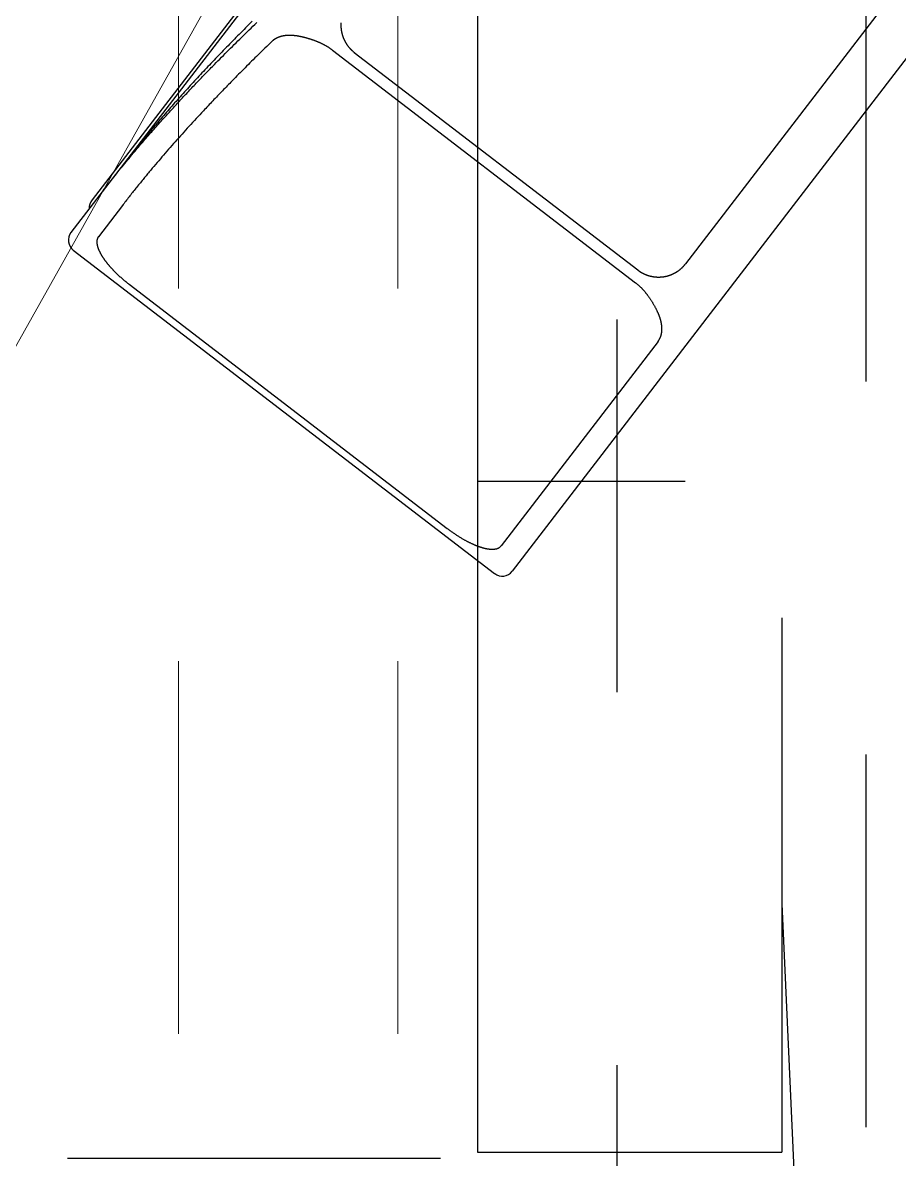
# Model space of a CAD drawing. Header units: millimetres. Extents: x -2078669 to -1085629, y -5987148 to 310365.
# Drawn here: x -1691387 to -1689976, y -4224404 to -4222575 of the extents above; entities that cross this region are included whole.
import ezdxf

# ---------------------------------------------------------------- set-up
doc = ezdxf.new("R2010")
doc.units = ezdxf.units.MM
doc.header["$LTSCALE"] = 500
doc.linetypes.add('SXF_跳び破線', pattern=[12, 6, -6])
for name, color, linetype, lineweight in [('D-BYP-STR1', 2, 'Continuous', 13), ('D-BYP-STR3', 3, 'Continuous', 25), ('D-BYP-STR8', 5, 'Continuous', 25), ('D-BYP-STRB', 5, 'Continuous', 25), ('D-BYP-STRC', 1, 'Continuous', 13)]:
    doc.layers.add(name, color=color, linetype=linetype, lineweight=lineweight)
doc.styles.add('MS ゴシック', font='MS Gothic.ttf')
doc.dimstyles.new('DIM-500-F', dxfattribs={"dimscale": 500, "dimtxt": 3.5, "dimasz": 2.5, "dimexe": 0, "dimexo": 2, "dimgap": 0.8, "dimtad": 1, "dimdec": 0, "dimzin": 0, "dimdsep": 46, "dimtxsty": 'MS ゴシック', "dimblk": 'OPEN', "dimcen": 0.1, "dimclrd": 256, "dimclre": 256, "dimclrt": 256, "dimaunit": 1, "dimadec": 4, "dimazin": 0, "dimtfac": 1, "dimtdec": 0, "dimtmove": 2, "dimatfit": 3, "dimldrblk": 'OPEN', "dimfxl": 1, "dimtolj": 1, "dimtzin": 0, "dimlwd": -1, "dimlwe": -1, "dimarcsym": 2})

# ---------------------------------------------------------------- blocks, each defined once
blk = doc.blocks.new('_Open')
at = {"color": 0, "linetype": 'ByBlock', "lineweight": -2}
for p, q in [((-1, 0.1667), (0, 0)), ((-1, -0.1667), (0, 0)), ((0, 0), (-1, 0))]:
    blk.add_line(p, q, dxfattribs=at)

msp = doc.modelspace()

# ---------------------------------------------------------------- linework, layer by layer
at = {"layer": 'D-BYP-STR1', "linetype": 'SXF_跳び破線', "ltscale": 0.2}
for p, q in [((-1691136.3, -4222402.7), (-1691136.3, -4224402.7)), ((-1690783.3, -4222402.7), (-1690783.3, -4224402.7))]:
    msp.add_line(p, q, dxfattribs=at)
at = {"layer": 'D-BYP-STR3', "linetype": 'SXF_跳び破線', "ltscale": 0.2}
for p, q in [((-1690430.2, -4226052.7), (-1690430.2, -4210552.7)), ((-1690030.2, -4210552.7), (-1690030.2, -4226052.7)), ((-1692514.5, -4224402.7), (-1690430.2, -4224402.7))]:
    msp.add_line(p, q, dxfattribs=at)
at = {"layer": 'D-BYP-STR8'}
msp.add_circle((-1689514.5, -4222427.7), 7000, dxfattribs=at)
at = {"layer": 'D-BYP-STRB'}
for p, q in [((-1690655, -4220559.8), (-1690655, -4224392.7)), ((-1689227.3, -4221671.1), (-1690599.2, -4223458)), ((-1689798.5, -4222283.7), (-1690320.1, -4222963.1)), ((-1690864.7, -4222334.1), (-1691309.1, -4222912.9)), ((-1690866.2, -4222327.9), (-1691274.9, -4222860.1)), ((-1690888.5, -4222619.1), (-1690400.4, -4222993.9)), ((-1690853.2, -4222622.8), (-1690397.1, -4222973)), ((-1691226.4, -4222869.2), (-1691265, -4222919.5)), ((-1691305.4, -4222941), (-1690627.3, -4223461.6)), ((-1691215.4, -4222996.1), (-1690703.8, -4223388.9)), ((-1690364.4, -4223088), (-1690617, -4223417)), ((-1690655, -4223312.7), (-1690320.9, -4223312.7)), ((-1690165, -4223532.9), (-1690165, -4224392.7)), ((-1690165, -4223993.2), (-1690125.5, -4224866.1)), ((-1690655, -4224392.7), (-1690165, -4224392.7))]:
    msp.add_line(p, q, dxfattribs=at)
for points in [[(-1691257.1, -4222845.1), (-1691255, -4222842.4), (-1691252.9, -4222839.7), (-1691250.8, -4222837), (-1691248.7, -4222834.3), (-1691246.6, -4222831.6), (-1691244.4, -4222828.9), (-1691242.3, -4222826.2), (-1691240.1, -4222823.4), (-1691238, -4222820.7), (-1691235.8, -4222818), (-1691233.6, -4222815.3), (-1691231.4, -4222812.6), (-1691229.2, -4222809.8), (-1691227, -4222807.1), (-1691224.8, -4222804.4), (-1691222.5, -4222801.6), (-1691220.3, -4222798.9), (-1691218, -4222796.1), (-1691215.7, -4222793.4), (-1691213.4, -4222790.6), (-1691211.1, -4222787.9), (-1691208.8, -4222785.1), (-1691206.5, -4222782.4), (-1691204.2, -4222779.6), (-1691202.4, -4222777.5), (-1691200.7, -4222775.5), (-1691198.9, -4222773.4), (-1691197.1, -4222771.3), (-1691195.4, -4222769.2), (-1691193.6, -4222767.2), (-1691191.8, -4222765.1), (-1691190, -4222763), (-1691188.2, -4222760.9), (-1691186.4, -4222758.8), (-1691184.5, -4222756.7), (-1691182.7, -4222754.6), (-1691180.9, -4222752.5), (-1691179.1, -4222750.4), (-1691177.2, -4222748.4), (-1691175.4, -4222746.3), (-1691173.5, -4222744.2), (-1691171.7, -4222742.1), (-1691169.8, -4222740), (-1691167.9, -4222737.9), (-1691166.1, -4222735.7), (-1691164.2, -4222733.6), (-1691162.3, -4222731.5), (-1691160.4, -4222729.4), (-1691158.8, -4222727.7), (-1691157.2, -4222725.9), (-1691155.6, -4222724.1), (-1691154, -4222722.4), (-1691152.4, -4222720.6), (-1691150.8, -4222718.8), (-1691149.2, -4222717.1), (-1691147.6, -4222715.3), (-1691146, -4222713.5), (-1691144.4, -4222711.8), (-1691142.7, -4222710), (-1691141.1, -4222708.2), (-1691139.5, -4222706.4), (-1691137.8, -4222704.7), (-1691136.2, -4222702.9), (-1691134.5, -4222701.1), (-1691132.9, -4222699.3), (-1691131.2, -4222697.6), (-1691129.6, -4222695.8), (-1691127.9, -4222694), (-1691126.2, -4222692.2), (-1691124.6, -4222690.4), (-1691122.9, -4222688.7), (-1691121.2, -4222686.9), (-1691119.5, -4222685.1), (-1691117.9, -4222683.3), (-1691116.2, -4222681.5), (-1691114.5, -4222679.7), (-1691112.8, -4222677.9), (-1691111.1, -4222676.1), (-1691109.4, -4222674.3), (-1691107.6, -4222672.5), (-1691105.9, -4222670.7), (-1691104.2, -4222668.9), (-1691102.5, -4222667.1), (-1691100.8, -4222665.3), (-1691099, -4222663.5), (-1691097.3, -4222661.7), (-1691095.6, -4222659.9), (-1691093.8, -4222658.1), (-1691092.1, -4222656.3), (-1691090.3, -4222654.5), (-1691088.6, -4222652.7), (-1691086.8, -4222650.9), (-1691085, -4222649.1), (-1691083.3, -4222647.3), (-1691081.5, -4222645.5), (-1691078.3, -4222642.2), (-1691075.4, -4222639.3), (-1691072.6, -4222636.4), (-1691069.7, -4222633.5), (-1691066.8, -4222630.6), (-1691063.9, -4222627.7), (-1691061, -4222624.8), (-1691058.1, -4222621.8), (-1691055.2, -4222618.9), (-1691052.2, -4222616), (-1691049.3, -4222613.1), (-1691046.4, -4222610.1), (-1691043.4, -4222607.2), (-1691040.4, -4222604.3), (-1691037.4, -4222601.3), (-1691034.4, -4222598.4), (-1691031.4, -4222595.4), (-1691028.4, -4222592.5), (-1691025.4, -4222589.5), (-1691022.4, -4222586.6), (-1691019.3, -4222583.6), (-1691016.3, -4222580.6), (-1691013.2, -4222577.7), (-1691010.1, -4222574.7)], [(-1691017.5, -4222572.8), (-1691020.1, -4222575.4), (-1691022.8, -4222578), (-1691025.4, -4222580.6), (-1691028, -4222583.3), (-1691030.6, -4222585.9), (-1691033.3, -4222588.5), (-1691035.9, -4222591.1), (-1691038.5, -4222593.8), (-1691041, -4222596.4), (-1691043.6, -4222599), (-1691046.2, -4222601.6), (-1691048.8, -4222604.2), (-1691051.3, -4222606.8), (-1691053.9, -4222609.4), (-1691056.4, -4222612), (-1691058.9, -4222614.6), (-1691061.4, -4222617.2), (-1691064, -4222619.8), (-1691066.5, -4222622.4), (-1691069, -4222625), (-1691071.5, -4222627.6), (-1691073.9, -4222630.2), (-1691076.4, -4222632.8), (-1691078.9, -4222635.3), (-1691081.3, -4222637.9), (-1691083.8, -4222640.5), (-1691086.2, -4222643.1), (-1691088.7, -4222645.6), (-1691091.1, -4222648.2), (-1691093.5, -4222650.8), (-1691095.9, -4222653.3), (-1691098.3, -4222655.9), (-1691100.7, -4222658.5), (-1691103.1, -4222661), (-1691105.4, -4222663.6), (-1691107.8, -4222666.1), (-1691110.2, -4222668.7), (-1691112.5, -4222671.2), (-1691114.9, -4222673.8), (-1691117.2, -4222676.3), (-1691119.5, -4222678.9), (-1691121.8, -4222681.4), (-1691124.1, -4222683.9), (-1691126.4, -4222686.5), (-1691128.7, -4222689), (-1691131, -4222691.5), (-1691133.3, -4222694.1), (-1691135.5, -4222696.6), (-1691137.8, -4222699.1), (-1691140, -4222701.6), (-1691142.3, -4222704.2), (-1691144.5, -4222706.7), (-1691146.7, -4222709.2), (-1691149, -4222711.7), (-1691151.2, -4222714.2), (-1691153.4, -4222716.7), (-1691155.5, -4222719.2), (-1691157.7, -4222721.7), (-1691159.9, -4222724.2), (-1691162.1, -4222726.7), (-1691164.2, -4222729.2), (-1691166.4, -4222731.7), (-1691168.5, -4222734.2), (-1691170.6, -4222736.7), (-1691172.7, -4222739.2), (-1691174.8, -4222741.7), (-1691176.9, -4222744.2), (-1691179, -4222746.6), (-1691181.1, -4222749.1), (-1691183.2, -4222751.6), (-1691185.3, -4222754.1), (-1691187.3, -4222756.5), (-1691189.4, -4222759), (-1691191.4, -4222761.5), (-1691193.4, -4222763.9), (-1691195.5, -4222766.4), (-1691197.5, -4222768.9), (-1691199.5, -4222771.3), (-1691201.5, -4222773.8), (-1691203.5, -4222776.2), (-1691205.4, -4222778.7), (-1691207.4, -4222781.1), (-1691209.4, -4222783.6), (-1691211.3, -4222786), (-1691213.3, -4222788.5), (-1691215.2, -4222790.9), (-1691217.1, -4222793.3), (-1691219.1, -4222795.8), (-1691221, -4222798.2), (-1691222.9, -4222800.6), (-1691224.7, -4222803.1), (-1691226.6, -4222805.5), (-1691228.5, -4222807.9), (-1691230.4, -4222810.3)], [(-1690874.6, -4222575), (-1690874.6, -4222575.3), (-1690874.6, -4222575.7), (-1690874.6, -4222576), (-1690874.7, -4222576.4), (-1690874.7, -4222576.7), (-1690874.7, -4222577), (-1690874.7, -4222577.4), (-1690874.7, -4222577.7), (-1690874.7, -4222578), (-1690874.7, -4222578.4), (-1690874.7, -4222578.7), (-1690874.7, -4222579), (-1690874.7, -4222579.4), (-1690874.7, -4222579.7), (-1690874.7, -4222580.1), (-1690874.7, -4222580.4), (-1690874.7, -4222580.7), (-1690874.7, -4222581.1), (-1690874.7, -4222581.4), (-1690874.7, -4222581.7), (-1690874.7, -4222582.1), (-1690874.6, -4222582.4), (-1690874.6, -4222582.7), (-1690874.6, -4222583.1), (-1690874.6, -4222583.4), (-1690874.5, -4222583.8), (-1690874.5, -4222584.1), (-1690874.5, -4222584.4), (-1690874.4, -4222584.8), (-1690874.4, -4222585.1), (-1690874.4, -4222585.4), (-1690874.3, -4222585.8), (-1690874.3, -4222586.1), (-1690874.2, -4222586.4), (-1690874.2, -4222586.8), (-1690874.2, -4222587.1), (-1690874.1, -4222587.4), (-1690874.1, -4222587.8), (-1690874, -4222588.1), (-1690873.9, -4222588.4), (-1690873.9, -4222588.8), (-1690873.8, -4222589.1), (-1690873.8, -4222589.4), (-1690873.7, -4222589.8), (-1690873.6, -4222590.1), (-1690873.6, -4222590.4), (-1690873.5, -4222590.7), (-1690873.4, -4222591.1), (-1690873.3, -4222591.4), (-1690873.3, -4222591.7), (-1690873.2, -4222592.1), (-1690873.1, -4222592.4), (-1690873, -4222592.7), (-1690872.9, -4222593), (-1690872.9, -4222593.4), (-1690872.8, -4222593.7), (-1690872.7, -4222594), (-1690872.6, -4222594.3), (-1690872.5, -4222594.7), (-1690872.4, -4222595), (-1690872.3, -4222595.3), (-1690872.2, -4222595.6), (-1690872.1, -4222596), (-1690872, -4222596.3), (-1690871.9, -4222596.6), (-1690871.8, -4222596.9), (-1690871.7, -4222597.2), (-1690871.6, -4222597.5), (-1690871.4, -4222597.9), (-1690871.3, -4222598.2), (-1690871.2, -4222598.5), (-1690871.1, -4222598.8), (-1690871, -4222599.1), (-1690870.9, -4222599.4), (-1690870.7, -4222599.8), (-1690870.6, -4222600.1), (-1690870.5, -4222600.4), (-1690870.3, -4222600.7), (-1690870.2, -4222601), (-1690870.1, -4222601.3), (-1690869.9, -4222601.6), (-1690869.8, -4222601.9), (-1690869.7, -4222602.2), (-1690869.5, -4222602.5), (-1690869.4, -4222602.8), (-1690869.2, -4222603.1), (-1690869.1, -4222603.4), (-1690868.9, -4222603.7), (-1690868.8, -4222604.1), (-1690868.6, -4222604.4), (-1690868.5, -4222604.7), (-1690868.3, -4222604.9), (-1690868.1, -4222605.2), (-1690868, -4222605.5), (-1690867.8, -4222605.8), (-1690867.7, -4222606.1), (-1690867.5, -4222606.4), (-1690867.3, -4222606.7), (-1690867.2, -4222607), (-1690867, -4222607.3), (-1690866.8, -4222607.6), (-1690866.6, -4222607.9), (-1690866.5, -4222608.2), (-1690866.3, -4222608.5), (-1690866.1, -4222608.7), (-1690865.9, -4222609), (-1690865.7, -4222609.3), (-1690865.5, -4222609.6), (-1690865.4, -4222609.9), (-1690865.2, -4222610.1), (-1690865, -4222610.4), (-1690864.8, -4222610.7), (-1690864.6, -4222611), (-1690864.4, -4222611.2), (-1690864.2, -4222611.5), (-1690864, -4222611.8), (-1690863.8, -4222612.1), (-1690863.6, -4222612.3), (-1690863.4, -4222612.6), (-1690863.2, -4222612.9), (-1690863, -4222613.1), (-1690862.8, -4222613.4), (-1690862.6, -4222613.7), (-1690862.3, -4222613.9), (-1690862.1, -4222614.2), (-1690861.9, -4222614.4), (-1690861.7, -4222614.7), (-1690861.5, -4222615), (-1690861.3, -4222615.2), (-1690861, -4222615.5), (-1690860.8, -4222615.7), (-1690860.6, -4222616), (-1690860.4, -4222616.2), (-1690860.1, -4222616.5), (-1690859.9, -4222616.7), (-1690859.7, -4222617), (-1690859.4, -4222617.2), (-1690859.2, -4222617.5), (-1690859, -4222617.7), (-1690858.7, -4222617.9), (-1690858.5, -4222618.2), (-1690858.3, -4222618.4), (-1690858, -4222618.7), (-1690857.8, -4222618.9), (-1690857.5, -4222619.1), (-1690857.3, -4222619.4), (-1690857, -4222619.6), (-1690856.8, -4222619.8), (-1690856.5, -4222620), (-1690856.3, -4222620.3), (-1690856, -4222620.5), (-1690855.8, -4222620.7), (-1690855.5, -4222620.9), (-1690855.3, -4222621.1), (-1690855, -4222621.4), (-1690854.8, -4222621.6), (-1690854.5, -4222621.8), (-1690854.2, -4222622), (-1690854, -4222622.2), (-1690853.7, -4222622.4), (-1690853.4, -4222622.6), (-1690853.2, -4222622.8)], [(-1690888.5, -4222619.1), (-1690889.1, -4222618.7), (-1690889.7, -4222618.2), (-1690890.2, -4222617.8), (-1690890.8, -4222617.4), (-1690891.4, -4222617), (-1690892, -4222616.6), (-1690892.6, -4222616.2), (-1690893.1, -4222615.8), (-1690893.7, -4222615.4), (-1690894.3, -4222615), (-1690894.9, -4222614.6), (-1690895.5, -4222614.2), (-1690896.1, -4222613.9), (-1690896.7, -4222613.5), (-1690897.3, -4222613.1), (-1690897.9, -4222612.8), (-1690898.6, -4222612.4), (-1690899.2, -4222612.1), (-1690899.8, -4222611.7), (-1690900.4, -4222611.4), (-1690901, -4222611), (-1690901.7, -4222610.7), (-1690902.3, -4222610.4), (-1690902.9, -4222610), (-1690903.6, -4222609.7), (-1690904.2, -4222609.4), (-1690904.8, -4222609.1), (-1690905.5, -4222608.8), (-1690906.1, -4222608.5), (-1690906.8, -4222608.2), (-1690907.4, -4222607.9), (-1690908, -4222607.6), (-1690908.7, -4222607.3), (-1690909.3, -4222607), (-1690910, -4222606.7), (-1690910.7, -4222606.4), (-1690911.3, -4222606.2), (-1690912, -4222605.9), (-1690912.6, -4222605.6), (-1690913.3, -4222605.3), (-1690914, -4222605.1), (-1690914.6, -4222604.8), (-1690915.3, -4222604.6), (-1690916, -4222604.3), (-1690916.6, -4222604.1), (-1690917.3, -4222603.8), (-1690918, -4222603.6), (-1690918.7, -4222603.3), (-1690919.3, -4222603.1), (-1690920, -4222602.9), (-1690920.7, -4222602.6), (-1690921.4, -4222602.4), (-1690922, -4222602.2), (-1690922.7, -4222602), (-1690923.4, -4222601.7), (-1690924.1, -4222601.5), (-1690924.8, -4222601.3), (-1690925.4, -4222601.1), (-1690926.1, -4222600.9), (-1690926.8, -4222600.7), (-1690927.5, -4222600.5), (-1690928.2, -4222600.3), (-1690928.9, -4222600.1), (-1690929.6, -4222599.9), (-1690930.3, -4222599.7), (-1690930.9, -4222599.5), (-1690931.6, -4222599.3), (-1690932.3, -4222599.1), (-1690933, -4222599), (-1690933.7, -4222598.8), (-1690934.4, -4222598.6), (-1690935.1, -4222598.5), (-1690935.8, -4222598.3), (-1690936.5, -4222598.1), (-1690937.2, -4222598), (-1690937.9, -4222597.8), (-1690938.6, -4222597.7), (-1690939.2, -4222597.5), (-1690939.9, -4222597.4), (-1690940.6, -4222597.2), (-1690941.1, -4222597.1), (-1690941.6, -4222597), (-1690942.1, -4222597), (-1690942.6, -4222596.9), (-1690943.1, -4222596.8), (-1690943.7, -4222596.7), (-1690944.2, -4222596.6), (-1690944.7, -4222596.5), (-1690945.2, -4222596.4), (-1690945.7, -4222596.4), (-1690946.2, -4222596.3), (-1690946.7, -4222596.2), (-1690947.2, -4222596.2), (-1690947.7, -4222596.1), (-1690948.2, -4222596), (-1690948.7, -4222596), (-1690949.2, -4222595.9), (-1690949.7, -4222595.8), (-1690950.2, -4222595.8), (-1690950.7, -4222595.7), (-1690951.3, -4222595.7), (-1690951.8, -4222595.7), (-1690952.3, -4222595.6), (-1690952.8, -4222595.6), (-1690953.3, -4222595.6), (-1690953.8, -4222595.5), (-1690954.3, -4222595.5), (-1690954.8, -4222595.5), (-1690955.4, -4222595.5), (-1690955.9, -4222595.4), (-1690956.4, -4222595.4), (-1690956.9, -4222595.4), (-1690957.4, -4222595.4), (-1690957.9, -4222595.4), (-1690958.4, -4222595.4), (-1690959, -4222595.5), (-1690959.5, -4222595.5), (-1690960, -4222595.5), (-1690960.5, -4222595.5), (-1690961, -4222595.5), (-1690961.5, -4222595.6), (-1690962, -4222595.6), (-1690962.5, -4222595.6), (-1690963, -4222595.7), (-1690963.5, -4222595.7), (-1690964, -4222595.8), (-1690964.5, -4222595.8), (-1690965, -4222595.9), (-1690965.4, -4222596), (-1690965.9, -4222596), (-1690966.4, -4222596.1), (-1690966.9, -4222596.2), (-1690967.4, -4222596.3), (-1690967.9, -4222596.4), (-1690968.4, -4222596.5), (-1690968.8, -4222596.6), (-1690969.3, -4222596.7), (-1690969.8, -4222596.8), (-1690970.3, -4222596.9), (-1690970.8, -4222597), (-1690971.2, -4222597.2), (-1690971.7, -4222597.3), (-1690972.2, -4222597.4), (-1690972.6, -4222597.6), (-1690973.1, -4222597.7), (-1690973.6, -4222597.9), (-1690974, -4222598.1), (-1690974.5, -4222598.2), (-1690974.9, -4222598.4), (-1690975.4, -4222598.6), (-1690975.8, -4222598.8), (-1690976.3, -4222599), (-1690976.7, -4222599.2), (-1690977.2, -4222599.4), (-1690977.6, -4222599.6), (-1690978.1, -4222599.8), (-1690978.5, -4222600), (-1690978.9, -4222600.2), (-1690979.3, -4222600.5), (-1690979.8, -4222600.7), (-1690980.1, -4222600.9), (-1690980.4, -4222601.1), (-1690980.7, -4222601.3), (-1690981.1, -4222601.5), (-1690981.4, -4222601.7), (-1690981.7, -4222601.9), (-1690982, -4222602.1), (-1690982.3, -4222602.4), (-1690982.7, -4222602.6), (-1690983, -4222602.8), (-1690983.3, -4222603), (-1690983.6, -4222603.3), (-1690983.9, -4222603.5), (-1690984.2, -4222603.8), (-1690984.5, -4222604), (-1690984.8, -4222604.3), (-1690985.1, -4222604.5), (-1690985.4, -4222604.8), (-1690985.7, -4222605), (-1690985.9, -4222605.3)], [(-1690985.9, -4222605.3), (-1690988.7, -4222608), (-1690991.4, -4222610.6), (-1690994.2, -4222613.3), (-1690996.9, -4222615.9), (-1690999.6, -4222618.6), (-1691002.3, -4222621.2), (-1691005, -4222623.9), (-1691007.7, -4222626.5), (-1691010.4, -4222629.2), (-1691013.1, -4222631.8), (-1691015.8, -4222634.5), (-1691018.4, -4222637.1), (-1691021.1, -4222639.7), (-1691023.7, -4222642.4), (-1691026.4, -4222645), (-1691029, -4222647.6), (-1691031.6, -4222650.3), (-1691034.2, -4222652.9), (-1691036.8, -4222655.5), (-1691039.4, -4222658.1), (-1691042, -4222660.7), (-1691044.6, -4222663.4), (-1691047.2, -4222666), (-1691049.7, -4222668.6), (-1691051.7, -4222670.6), (-1691053.7, -4222672.6), (-1691055.7, -4222674.7), (-1691057.6, -4222676.7), (-1691059.6, -4222678.7), (-1691061.6, -4222680.7), (-1691063.5, -4222682.7), (-1691065.5, -4222684.8), (-1691067.4, -4222686.8), (-1691069.4, -4222688.8), (-1691071.3, -4222690.8), (-1691073.2, -4222692.8), (-1691075.2, -4222694.8), (-1691077.1, -4222696.8), (-1691079, -4222698.8), (-1691080.9, -4222700.9), (-1691082.8, -4222702.9), (-1691084.7, -4222704.9), (-1691086.6, -4222706.9), (-1691088.5, -4222708.9), (-1691090.4, -4222710.9), (-1691092.3, -4222712.9), (-1691094.1, -4222714.9), (-1691096, -4222716.9), (-1691098.9, -4222720), (-1691101.8, -4222723.1), (-1691104.7, -4222726.2), (-1691107.6, -4222729.4), (-1691110.5, -4222732.5), (-1691113.4, -4222735.6), (-1691116.2, -4222738.7), (-1691119.1, -4222741.8), (-1691121.9, -4222744.9), (-1691124.7, -4222748), (-1691127.5, -4222751.1), (-1691130.3, -4222754.2), (-1691133.1, -4222757.3), (-1691135.8, -4222760.4), (-1691138.6, -4222763.4), (-1691141.3, -4222766.5), (-1691144, -4222769.6), (-1691146.7, -4222772.7), (-1691149.4, -4222775.7), (-1691152.1, -4222778.8), (-1691154.8, -4222781.9), (-1691157.4, -4222784.9), (-1691160.1, -4222788), (-1691162.7, -4222791), (-1691165.3, -4222794.1), (-1691167.9, -4222797.1), (-1691170.5, -4222800.2), (-1691173.1, -4222803.2), (-1691175.6, -4222806.2), (-1691178.2, -4222809.3), (-1691180.7, -4222812.3), (-1691182, -4222813.8), (-1691183.3, -4222815.3), (-1691184.5, -4222816.8), (-1691185.8, -4222818.3), (-1691187, -4222819.9), (-1691188.3, -4222821.4), (-1691189.5, -4222822.9), (-1691190.7, -4222824.4), (-1691192, -4222825.9), (-1691193.2, -4222827.4), (-1691194.6, -4222829.1), (-1691196.1, -4222830.9), (-1691197.5, -4222832.7), (-1691198.9, -4222834.4), (-1691200.3, -4222836.2), (-1691201.8, -4222837.9), (-1691203.2, -4222839.7), (-1691204.6, -4222841.4), (-1691206, -4222843.1), (-1691207.4, -4222844.9), (-1691208.8, -4222846.6), (-1691210.1, -4222848.4), (-1691211.5, -4222850.1), (-1691212.9, -4222851.9), (-1691214.3, -4222853.6), (-1691215.6, -4222855.3), (-1691217, -4222857.1), (-1691218.4, -4222858.8), (-1691219.7, -4222860.6), (-1691221.1, -4222862.3), (-1691222.4, -4222864), (-1691223.7, -4222865.8), (-1691225.1, -4222867.5), (-1691226.4, -4222869.2)], [(-1690985.9, -4222605.3), (-1690988.7, -4222608), (-1690991.4, -4222610.6), (-1690994.2, -4222613.3), (-1690996.9, -4222615.9), (-1690999.6, -4222618.6), (-1691002.3, -4222621.2), (-1691005, -4222623.9), (-1691007.7, -4222626.5), (-1691010.4, -4222629.2), (-1691013.1, -4222631.8), (-1691015.8, -4222634.5), (-1691018.4, -4222637.1), (-1691021.1, -4222639.7), (-1691023.7, -4222642.4), (-1691026.4, -4222645), (-1691029, -4222647.6), (-1691031.6, -4222650.3), (-1691034.2, -4222652.9), (-1691036.8, -4222655.5), (-1691039.4, -4222658.1), (-1691042, -4222660.7), (-1691044.6, -4222663.4), (-1691047.2, -4222666), (-1691049.7, -4222668.6)], [(-1691265, -4222919.5), (-1691265.1, -4222919.6), (-1691265.2, -4222919.7), (-1691265.3, -4222919.9), (-1691265.4, -4222920), (-1691265.5, -4222920.2), (-1691265.6, -4222920.3), (-1691265.7, -4222920.4), (-1691265.7, -4222920.6), (-1691265.8, -4222920.7), (-1691265.9, -4222920.9), (-1691266, -4222921), (-1691266.1, -4222921.2), (-1691266.2, -4222921.4), (-1691266.3, -4222921.5), (-1691266.3, -4222921.7), (-1691266.4, -4222921.9), (-1691266.5, -4222922.1), (-1691266.6, -4222922.3), (-1691266.6, -4222922.5), (-1691266.7, -4222922.7), (-1691266.8, -4222922.9), (-1691266.9, -4222923.1), (-1691266.9, -4222923.3), (-1691267, -4222923.5), (-1691267, -4222923.7), (-1691267.1, -4222923.9), (-1691267.1, -4222924.1), (-1691267.2, -4222924.3), (-1691267.2, -4222924.5), (-1691267.3, -4222924.7), (-1691267.3, -4222924.9), (-1691267.3, -4222925.1), (-1691267.4, -4222925.4), (-1691267.4, -4222925.6), (-1691267.4, -4222925.8), (-1691267.5, -4222926), (-1691267.5, -4222926.2), (-1691267.5, -4222926.4), (-1691267.5, -4222926.6), (-1691267.5, -4222926.8), (-1691267.5, -4222927), (-1691267.5, -4222927.2), (-1691267.5, -4222927.4), (-1691267.5, -4222927.6), (-1691267.5, -4222927.8), (-1691267.5, -4222928), (-1691267.5, -4222928.2), (-1691267.5, -4222928.4), (-1691267.5, -4222928.6), (-1691267.5, -4222928.9), (-1691267.5, -4222929.1), (-1691267.5, -4222929.3), (-1691267.5, -4222929.5), (-1691267.5, -4222929.7), (-1691267.4, -4222929.9), (-1691267.4, -4222930.4), (-1691267.3, -4222930.8), (-1691267.3, -4222931.2), (-1691267.2, -4222931.7), (-1691267.1, -4222932.2), (-1691267, -4222932.6), (-1691267, -4222933.1), (-1691266.8, -4222933.5), (-1691266.7, -4222934), (-1691266.6, -4222934.5), (-1691266.5, -4222935), (-1691266.3, -4222935.5), (-1691266.2, -4222936), (-1691266, -4222936.5), (-1691266, -4222936.7), (-1691265.8, -4222937.2), (-1691265.7, -4222937.6), (-1691265.5, -4222938.1), (-1691265.3, -4222938.6), (-1691265.1, -4222939), (-1691264.9, -4222939.5), (-1691264.7, -4222940), (-1691264.5, -4222940.5), (-1691264.3, -4222941), (-1691264.1, -4222941.5), (-1691263.9, -4222942), (-1691263.7, -4222942.5), (-1691263.4, -4222942.9), (-1691263.2, -4222943.4), (-1691262.9, -4222944), (-1691262.7, -4222944.5), (-1691262.4, -4222945), (-1691262.2, -4222945.5), (-1691261.9, -4222946), (-1691261.6, -4222946.5), (-1691261.3, -4222947), (-1691261, -4222947.5), (-1691260.7, -4222948.1), (-1691260.4, -4222948.6), (-1691260.2, -4222949), (-1691259.9, -4222949.5), (-1691259.6, -4222950), (-1691259.3, -4222950.4), (-1691259, -4222950.9), (-1691258.7, -4222951.4), (-1691258.4, -4222951.8), (-1691258.1, -4222952.3), (-1691257.8, -4222952.8), (-1691257.5, -4222953.3), (-1691257.2, -4222953.7), (-1691256.8, -4222954.2), (-1691256.5, -4222954.7), (-1691256.2, -4222955.2), (-1691255.8, -4222955.6), (-1691255.5, -4222956.1), (-1691255.1, -4222956.6), (-1691254.8, -4222957.1), (-1691254.4, -4222957.6), (-1691254.1, -4222958.1), (-1691253.7, -4222958.5), (-1691253.4, -4222959), (-1691253, -4222959.5), (-1691252.6, -4222960), (-1691252.2, -4222960.5), (-1691251.9, -4222961), (-1691251.5, -4222961.5), (-1691251.1, -4222962), (-1691250.7, -4222962.4), (-1691250.3, -4222962.9), (-1691249.9, -4222963.4), (-1691249.5, -4222963.9), (-1691249.1, -4222964.4), (-1691248.7, -4222964.9), (-1691248.2, -4222965.4), (-1691247.8, -4222965.9), (-1691247.4, -4222966.4), (-1691247, -4222966.9), (-1691246.6, -4222967.3), (-1691246.1, -4222967.8), (-1691245.7, -4222968.3), (-1691245.2, -4222968.8), (-1691244.8, -4222969.3), (-1691244.4, -4222969.8), (-1691243.9, -4222970.3), (-1691243.5, -4222970.8), (-1691243, -4222971.3), (-1691242.5, -4222971.8), (-1691242, -4222972.3), (-1691241.5, -4222972.8), (-1691241, -4222973.3), (-1691240.5, -4222973.9), (-1691240, -4222974.4), (-1691239.5, -4222974.9), (-1691239, -4222975.5), (-1691238.5, -4222976), (-1691237.9, -4222976.5), (-1691237.4, -4222977), (-1691236.9, -4222977.6), (-1691236.3, -4222978.1), (-1691235.8, -4222978.6), (-1691235.3, -4222979.1), (-1691234.7, -4222979.6), (-1691234.2, -4222980.2), (-1691233.6, -4222980.7), (-1691233.1, -4222981.2), (-1691232.5, -4222981.7), (-1691232, -4222982.2), (-1691231.4, -4222982.7), (-1691230.9, -4222983.3), (-1691230.3, -4222983.8), (-1691229.7, -4222984.3), (-1691229.1, -4222984.8), (-1691228.6, -4222985.3), (-1691228, -4222985.8), (-1691227.4, -4222986.3), (-1691226.8, -4222986.8), (-1691226.3, -4222987.3), (-1691225.7, -4222987.8), (-1691225.1, -4222988.3), (-1691224.5, -4222988.8), (-1691223.9, -4222989.3), (-1691223.3, -4222989.8), (-1691222.7, -4222990.3), (-1691222.1, -4222990.8), (-1691221.5, -4222991.3), (-1691220.9, -4222991.8), (-1691220.3, -4222992.3), (-1691219.7, -4222992.8), (-1691219.1, -4222993.3), (-1691218.5, -4222993.8), (-1691217.9, -4222994.2), (-1691217.3, -4222994.7), (-1691216.7, -4222995.2), (-1691216.1, -4222995.7), (-1691215.4, -4222996.1)], [(-1690397.1, -4222973), (-1690396.8, -4222973.2), (-1690396.6, -4222973.4), (-1690396.3, -4222973.6), (-1690396, -4222973.8), (-1690395.7, -4222974), (-1690395.5, -4222974.2), (-1690395.2, -4222974.4), (-1690394.9, -4222974.6), (-1690394.6, -4222974.8), (-1690394.4, -4222975), (-1690394.1, -4222975.2), (-1690393.8, -4222975.4), (-1690393.5, -4222975.5), (-1690393.2, -4222975.7), (-1690392.9, -4222975.9), (-1690392.7, -4222976.1), (-1690392.4, -4222976.3), (-1690392.1, -4222976.4), (-1690391.8, -4222976.6), (-1690391.5, -4222976.8), (-1690391.2, -4222977), (-1690390.9, -4222977.1), (-1690390.6, -4222977.3), (-1690390.3, -4222977.5), (-1690390, -4222977.6), (-1690389.7, -4222977.8), (-1690389.4, -4222977.9), (-1690389.1, -4222978.1), (-1690388.8, -4222978.3), (-1690388.5, -4222978.4), (-1690388.2, -4222978.6), (-1690387.9, -4222978.7), (-1690387.6, -4222978.9), (-1690387.3, -4222979), (-1690387, -4222979.2), (-1690386.7, -4222979.3), (-1690386.4, -4222979.4), (-1690386.1, -4222979.6), (-1690385.8, -4222979.7), (-1690385.5, -4222979.9), (-1690385.2, -4222980), (-1690384.9, -4222980.1), (-1690384.6, -4222980.2), (-1690384.3, -4222980.4), (-1690383.9, -4222980.5), (-1690383.6, -4222980.6), (-1690383.3, -4222980.7), (-1690383, -4222980.9), (-1690382.7, -4222981), (-1690382.4, -4222981.1), (-1690382, -4222981.2), (-1690381.7, -4222981.3), (-1690381.4, -4222981.4), (-1690381.1, -4222981.5), (-1690380.8, -4222981.7), (-1690380.4, -4222981.8), (-1690380.1, -4222981.9), (-1690379.8, -4222982), (-1690379.5, -4222982.1), (-1690379.2, -4222982.2), (-1690378.8, -4222982.3), (-1690378.5, -4222982.3), (-1690378.2, -4222982.4), (-1690377.9, -4222982.5), (-1690377.5, -4222982.6), (-1690377.2, -4222982.7), (-1690376.9, -4222982.8), (-1690376.6, -4222982.9), (-1690376.2, -4222982.9), (-1690375.9, -4222983), (-1690375.6, -4222983.1), (-1690375.2, -4222983.2), (-1690374.9, -4222983.2), (-1690374.6, -4222983.3), (-1690374.3, -4222983.4), (-1690373.9, -4222983.4), (-1690373.6, -4222983.5), (-1690373.3, -4222983.6), (-1690372.9, -4222983.6), (-1690372.6, -4222983.7), (-1690372.3, -4222983.7), (-1690371.9, -4222983.8), (-1690371.6, -4222983.8), (-1690371.3, -4222983.9), (-1690370.9, -4222983.9), (-1690370.6, -4222984), (-1690370.3, -4222984), (-1690369.9, -4222984.1), (-1690369.6, -4222984.1), (-1690369.3, -4222984.1), (-1690368.9, -4222984.2), (-1690368.6, -4222984.2), (-1690368.2, -4222984.2), (-1690367.9, -4222984.3), (-1690367.6, -4222984.3), (-1690367.2, -4222984.3), (-1690366.9, -4222984.3), (-1690366.6, -4222984.3), (-1690366.2, -4222984.4), (-1690365.9, -4222984.4), (-1690365.6, -4222984.4), (-1690365.2, -4222984.4), (-1690364.9, -4222984.4), (-1690364.5, -4222984.4), (-1690364.2, -4222984.4), (-1690363.9, -4222984.4), (-1690363.5, -4222984.4), (-1690363.2, -4222984.4), (-1690362.9, -4222984.4), (-1690362.5, -4222984.4), (-1690362.2, -4222984.4), (-1690361.8, -4222984.4), (-1690361.5, -4222984.4), (-1690361.2, -4222984.4), (-1690360.8, -4222984.4), (-1690360.5, -4222984.3), (-1690360.2, -4222984.3), (-1690359.8, -4222984.3), (-1690359.5, -4222984.3), (-1690359.2, -4222984.3), (-1690358.8, -4222984.2), (-1690358.5, -4222984.2), (-1690358.2, -4222984.2), (-1690357.8, -4222984.1), (-1690357.5, -4222984.1), (-1690357.1, -4222984.1), (-1690356.8, -4222984), (-1690356.5, -4222984), (-1690356.1, -4222983.9), (-1690355.8, -4222983.9), (-1690355.5, -4222983.8), (-1690355.1, -4222983.8), (-1690354.8, -4222983.7), (-1690354.5, -4222983.7), (-1690354.1, -4222983.6), (-1690353.8, -4222983.6), (-1690353.5, -4222983.5), (-1690353.2, -4222983.4), (-1690352.8, -4222983.4), (-1690352.5, -4222983.3), (-1690352.2, -4222983.2), (-1690351.8, -4222983.2), (-1690351.5, -4222983.1), (-1690351.2, -4222983), (-1690350.8, -4222982.9), (-1690350.5, -4222982.9), (-1690350.2, -4222982.8), (-1690349.9, -4222982.7), (-1690349.5, -4222982.6), (-1690349.2, -4222982.5), (-1690348.9, -4222982.4), (-1690348.6, -4222982.4), (-1690348.2, -4222982.3), (-1690347.9, -4222982.2), (-1690347.6, -4222982.1), (-1690347.3, -4222982), (-1690347, -4222981.9), (-1690346.6, -4222981.8), (-1690346.3, -4222981.7), (-1690346, -4222981.6), (-1690345.7, -4222981.4), (-1690345.4, -4222981.3), (-1690345, -4222981.2), (-1690344.7, -4222981.1), (-1690344.4, -4222981), (-1690344.1, -4222980.9), (-1690343.8, -4222980.8), (-1690343.5, -4222980.6), (-1690343.2, -4222980.5), (-1690342.8, -4222980.4), (-1690342.5, -4222980.3), (-1690342.2, -4222980.1), (-1690341.9, -4222980), (-1690341.6, -4222979.9), (-1690341.3, -4222979.7), (-1690341, -4222979.6), (-1690340.7, -4222979.4), (-1690340.4, -4222979.3), (-1690340.1, -4222979.2), (-1690339.8, -4222979), (-1690339.5, -4222978.9), (-1690339.2, -4222978.7), (-1690338.9, -4222978.6), (-1690338.6, -4222978.4), (-1690338.3, -4222978.3), (-1690338, -4222978.1), (-1690337.7, -4222978), (-1690337.4, -4222977.8), (-1690337.1, -4222977.6), (-1690336.8, -4222977.5), (-1690336.5, -4222977.3), (-1690336.2, -4222977.1), (-1690335.9, -4222977), (-1690335.6, -4222976.8), (-1690335.3, -4222976.6), (-1690335, -4222976.5), (-1690334.8, -4222976.3), (-1690334.5, -4222976.1), (-1690334.2, -4222975.9), (-1690333.9, -4222975.7), (-1690333.6, -4222975.6), (-1690333.3, -4222975.4), (-1690333.1, -4222975.2), (-1690332.8, -4222975), (-1690332.5, -4222974.8), (-1690332.2, -4222974.6), (-1690331.9, -4222974.4), (-1690331.7, -4222974.2), (-1690331.4, -4222974), (-1690331.1, -4222973.8), (-1690330.9, -4222973.6), (-1690330.6, -4222973.4), (-1690330.3, -4222973.2), (-1690330.1, -4222973), (-1690329.8, -4222972.8), (-1690329.5, -4222972.6), (-1690329.3, -4222972.4), (-1690329, -4222972.2), (-1690328.7, -4222972), (-1690328.5, -4222971.8), (-1690328.2, -4222971.6), (-1690328, -4222971.3), (-1690327.7, -4222971.1), (-1690327.5, -4222970.9), (-1690327.2, -4222970.7), (-1690327, -4222970.4), (-1690326.7, -4222970.2), (-1690326.5, -4222970), (-1690326.2, -4222969.8), (-1690326, -4222969.5), (-1690325.7, -4222969.3), (-1690325.5, -4222969.1), (-1690325.2, -4222968.8), (-1690325, -4222968.6), (-1690324.8, -4222968.4), (-1690324.5, -4222968.1), (-1690324.3, -4222967.9), (-1690324.1, -4222967.6), (-1690323.8, -4222967.4), (-1690323.6, -4222967.2), (-1690323.4, -4222966.9), (-1690323.1, -4222966.7), (-1690322.9, -4222966.4), (-1690322.7, -4222966.2), (-1690322.5, -4222965.9), (-1690322.2, -4222965.7), (-1690322, -4222965.4), (-1690321.8, -4222965.2), (-1690321.6, -4222964.9), (-1690321.4, -4222964.6), (-1690321.2, -4222964.4), (-1690320.9, -4222964.1), (-1690320.7, -4222963.9), (-1690320.5, -4222963.6), (-1690320.3, -4222963.3), (-1690320.1, -4222963.1)], [(-1690400.5, -4222993.8), (-1690399.8, -4222994.3), (-1690399.2, -4222994.8), (-1690398.5, -4222995.4), (-1690397.9, -4222995.9), (-1690397.3, -4222996.4), (-1690396.6, -4222996.9), (-1690396, -4222997.5), (-1690395.4, -4222998), (-1690394.8, -4222998.6), (-1690394.2, -4222999.1), (-1690393.6, -4222999.7), (-1690393, -4223000.2), (-1690392.4, -4223000.8), (-1690391.8, -4223001.4), (-1690391.3, -4223001.9), (-1690390.7, -4223002.5), (-1690390.1, -4223003.1), (-1690389.6, -4223003.7), (-1690389, -4223004.3), (-1690388.5, -4223004.9), (-1690387.9, -4223005.5), (-1690387.4, -4223006.1), (-1690386.8, -4223006.7), (-1690386.3, -4223007.3), (-1690385.8, -4223007.9), (-1690385.3, -4223008.5), (-1690384.8, -4223009.1), (-1690384.3, -4223009.7), (-1690383.8, -4223010.3), (-1690383.3, -4223011), (-1690382.8, -4223011.6), (-1690382.3, -4223012.2), (-1690382, -4223012.6), (-1690381.7, -4223013), (-1690381.4, -4223013.4), (-1690381.1, -4223013.8), (-1690380.8, -4223014.2), (-1690380.2, -4223015), (-1690379.6, -4223015.8), (-1690379, -4223016.7), (-1690378.5, -4223017.5), (-1690378.2, -4223017.9), (-1690377.6, -4223018.7), (-1690377.1, -4223019.5), (-1690376.5, -4223020.3), (-1690376, -4223021.2), (-1690375.5, -4223022), (-1690375, -4223022.8), (-1690374.4, -4223023.6), (-1690373.9, -4223024.4), (-1690373.4, -4223025.2), (-1690373, -4223026.1), (-1690372.5, -4223026.9), (-1690372, -4223027.7), (-1690371.5, -4223028.5), (-1690371.1, -4223029.3), (-1690370.6, -4223030.1), (-1690370.2, -4223030.9), (-1690369.7, -4223031.7), (-1690369.3, -4223032.5), (-1690368.8, -4223033.3), (-1690368.4, -4223034.1), (-1690368, -4223034.9), (-1690367.6, -4223035.6), (-1690367.2, -4223036.4), (-1690366.8, -4223037.2), (-1690366.4, -4223038)], [(-1690364.4, -4223088), (-1690364.2, -4223087.8), (-1690364, -4223087.5), (-1690363.8, -4223087.2), (-1690363.6, -4223087), (-1690363.4, -4223086.7), (-1690363.2, -4223086.4), (-1690363, -4223086.1), (-1690362.9, -4223085.9), (-1690362.7, -4223085.6), (-1690362.5, -4223085.3), (-1690362.4, -4223085), (-1690362.2, -4223084.7), (-1690362, -4223084.4), (-1690361.9, -4223084.1), (-1690361.7, -4223083.8), (-1690361.6, -4223083.5), (-1690361.4, -4223083.2), (-1690361.3, -4223082.9), (-1690361.1, -4223082.6), (-1690361, -4223082.3), (-1690360.8, -4223082), (-1690360.7, -4223081.7), (-1690360.6, -4223081.4), (-1690360.5, -4223081.1), (-1690360.4, -4223080.8), (-1690360.3, -4223080.6), (-1690360.2, -4223080.4), (-1690360.1, -4223080.1), (-1690360, -4223079.9), (-1690359.9, -4223079.6), (-1690359.8, -4223079.4), (-1690359.8, -4223079.1), (-1690359.7, -4223078.9), (-1690359.6, -4223078.6), (-1690359.5, -4223078.4), (-1690359.5, -4223078.1), (-1690359.4, -4223077.8), (-1690359.3, -4223077.5), (-1690359.2, -4223077.2), (-1690359.2, -4223077), (-1690359.1, -4223076.7), (-1690359, -4223076.3), (-1690358.9, -4223076), (-1690358.9, -4223075.7), (-1690358.8, -4223075.4), (-1690358.8, -4223075.1), (-1690358.7, -4223074.8), (-1690358.6, -4223074.5), (-1690358.6, -4223074.2), (-1690358.5, -4223073.9), (-1690358.5, -4223073.6), (-1690358.5, -4223073.3), (-1690358.4, -4223072.9), (-1690358.4, -4223072.6), (-1690358.3, -4223072.3), (-1690358.3, -4223072), (-1690358.3, -4223071.6), (-1690358.2, -4223071.3), (-1690358.2, -4223071), (-1690358.2, -4223070.7), (-1690358.2, -4223070.1), (-1690358.1, -4223069.5), (-1690358.1, -4223069), (-1690358.1, -4223068.4), (-1690358.1, -4223067.8), (-1690358.1, -4223067.3), (-1690358.1, -4223066.7), (-1690358.1, -4223066.1), (-1690358.2, -4223065.5), (-1690358.2, -4223064.9), (-1690358.2, -4223064.3), (-1690358.3, -4223063.7), (-1690358.3, -4223063.1), (-1690358.4, -4223062.5), (-1690358.5, -4223061.9), (-1690358.6, -4223061.3), (-1690358.6, -4223060.7), (-1690358.7, -4223060.1), (-1690358.8, -4223059.4), (-1690358.9, -4223058.8), (-1690359.1, -4223058.2), (-1690359.2, -4223057.5), (-1690359.3, -4223056.9), (-1690359.5, -4223056.3), (-1690359.6, -4223055.9), (-1690359.6, -4223055.5), (-1690359.7, -4223055.2), (-1690359.8, -4223054.8), (-1690359.9, -4223054.4), (-1690360, -4223054.1), (-1690360.1, -4223053.7), (-1690360.2, -4223053.3), (-1690360.3, -4223053), (-1690360.4, -4223052.6), (-1690360.5, -4223052.2), (-1690360.6, -4223051.8), (-1690360.8, -4223051.5), (-1690360.9, -4223051.1), (-1690361, -4223050.7), (-1690361.1, -4223050.3), (-1690361.2, -4223050), (-1690361.4, -4223049.6), (-1690361.5, -4223049.2), (-1690361.6, -4223048.8), (-1690361.8, -4223048.5), (-1690361.9, -4223048.1), (-1690362, -4223047.7), (-1690362.2, -4223047.3), (-1690362.3, -4223046.9), (-1690362.5, -4223046.5), (-1690362.6, -4223046.2), (-1690362.8, -4223045.8), (-1690362.9, -4223045.4), (-1690363.1, -4223045), (-1690363.2, -4223044.6), (-1690363.4, -4223044.2), (-1690363.6, -4223043.8), (-1690363.7, -4223043.4), (-1690363.9, -4223043.1), (-1690364.1, -4223042.7), (-1690364.3, -4223042.3), (-1690364.4, -4223041.9), (-1690364.6, -4223041.5), (-1690364.8, -4223041.1), (-1690365, -4223040.7), (-1690365.2, -4223040.3), (-1690365.4, -4223039.9), (-1690365.6, -4223039.5), (-1690365.8, -4223039.1), (-1690365.9, -4223038.7), (-1690366.2, -4223038.3), (-1690366.4, -4223038)], [(-1690703.8, -4223388.9), (-1690702.8, -4223389.7), (-1690701.7, -4223390.5), (-1690700.7, -4223391.3), (-1690699.6, -4223392.1), (-1690698.5, -4223392.9), (-1690697.5, -4223393.7), (-1690696.4, -4223394.4), (-1690695.3, -4223395.2), (-1690694.2, -4223396), (-1690693.1, -4223396.7), (-1690692.1, -4223397.4), (-1690691, -4223398.2), (-1690689.9, -4223398.9), (-1690688.8, -4223399.6), (-1690687.7, -4223400.3), (-1690686.6, -4223401), (-1690685.5, -4223401.7), (-1690684.4, -4223402.4), (-1690683.3, -4223403.1), (-1690682.2, -4223403.7), (-1690681.1, -4223404.4), (-1690680.1, -4223405), (-1690679, -4223405.7), (-1690677.9, -4223406.3), (-1690677, -4223406.8), (-1690676.2, -4223407.2), (-1690675.4, -4223407.7), (-1690674.6, -4223408.1), (-1690673.8, -4223408.6), (-1690672.9, -4223409), (-1690672.1, -4223409.5), (-1690671.3, -4223409.9), (-1690670.5, -4223410.3), (-1690669.7, -4223410.7), (-1690668.9, -4223411.1), (-1690668.1, -4223411.5), (-1690667.2, -4223411.9), (-1690666.4, -4223412.3), (-1690665.6, -4223412.7), (-1690664.8, -4223413.1), (-1690664, -4223413.5), (-1690663.2, -4223413.8), (-1690662.4, -4223414.2), (-1690661.6, -4223414.5), (-1690660.9, -4223414.9), (-1690660.1, -4223415.2), (-1690659.3, -4223415.5), (-1690658.5, -4223415.9), (-1690658, -4223416.1), (-1690657.4, -4223416.3), (-1690656.9, -4223416.5), (-1690656.4, -4223416.7), (-1690655.9, -4223416.9), (-1690655.3, -4223417.1), (-1690654.8, -4223417.3), (-1690654.3, -4223417.5), (-1690653.8, -4223417.7), (-1690653.3, -4223417.9), (-1690652.8, -4223418.1), (-1690652.2, -4223418.2), (-1690651.7, -4223418.4), (-1690651.2, -4223418.6), (-1690650.7, -4223418.8), (-1690650.2, -4223418.9), (-1690649.7, -4223419.1), (-1690649.2, -4223419.3), (-1690648.7, -4223419.4), (-1690648.2, -4223419.6), (-1690647.7, -4223419.7), (-1690647.2, -4223419.9), (-1690646.7, -4223420), (-1690646.3, -4223420.1), (-1690645.5, -4223420.3), (-1690644.8, -4223420.5), (-1690644, -4223420.7), (-1690643.3, -4223420.9), (-1690642.6, -4223421.1), (-1690641.9, -4223421.2), (-1690641.2, -4223421.4), (-1690640.5, -4223421.5), (-1690639.8, -4223421.6), (-1690639.1, -4223421.8), (-1690638.8, -4223421.8), (-1690638.4, -4223421.9), (-1690638.1, -4223421.9), (-1690637.7, -4223422), (-1690637.3, -4223422), (-1690636.8, -4223422.1), (-1690636.3, -4223422.2), (-1690635.9, -4223422.2), (-1690635.4, -4223422.3), (-1690635, -4223422.3), (-1690634.5, -4223422.3), (-1690634.1, -4223422.4), (-1690633.6, -4223422.4), (-1690633.2, -4223422.4), (-1690632.8, -4223422.4), (-1690632.3, -4223422.5), (-1690631.9, -4223422.5), (-1690631.5, -4223422.5), (-1690631.1, -4223422.5), (-1690630.7, -4223422.5), (-1690630.3, -4223422.5), (-1690629.9, -4223422.4), (-1690629.5, -4223422.4), (-1690629.1, -4223422.4), (-1690628.7, -4223422.4), (-1690628.3, -4223422.3), (-1690627.9, -4223422.3), (-1690627.5, -4223422.3), (-1690627.2, -4223422.2), (-1690626.8, -4223422.2), (-1690626.4, -4223422.1), (-1690626.1, -4223422), (-1690625.7, -4223422), (-1690625.4, -4223421.9), (-1690625, -4223421.8), (-1690624.7, -4223421.7), (-1690624.4, -4223421.6), (-1690624, -4223421.6), (-1690623.7, -4223421.5), (-1690623.4, -4223421.4), (-1690623.1, -4223421.3), (-1690622.8, -4223421.1), (-1690622.5, -4223421), (-1690622.2, -4223420.9), (-1690621.9, -4223420.8), (-1690621.6, -4223420.7), (-1690621.3, -4223420.5), (-1690621.1, -4223420.4), (-1690620.8, -4223420.2), (-1690620.5, -4223420.1), (-1690620.3, -4223419.9), (-1690620, -4223419.8), (-1690619.9, -4223419.7), (-1690619.7, -4223419.6), (-1690619.6, -4223419.5), (-1690619.4, -4223419.4), (-1690619.3, -4223419.3), (-1690619.1, -4223419.2), (-1690619, -4223419.1), (-1690618.9, -4223419), (-1690618.7, -4223418.8), (-1690618.6, -4223418.7), (-1690618.5, -4223418.6), (-1690618.3, -4223418.5), (-1690618.2, -4223418.4), (-1690618.1, -4223418.3), (-1690618, -4223418.2), (-1690617.9, -4223418), (-1690617.7, -4223417.9), (-1690617.6, -4223417.8), (-1690617.5, -4223417.7), (-1690617.4, -4223417.5), (-1690617.3, -4223417.4), (-1690617.2, -4223417.3), (-1690617.1, -4223417.1), (-1690617, -4223417)]]:
    msp.add_lwpolyline(points, dxfattribs=at)
for centre, radius, start, end in [((-1691255, -4222875.3), 25, 142.4831, 179.353), ((-1691293.3, -4222925.1), 20, 142.4831, 232.4831), ((-1690615.1, -4223445.8), 20, 232.4831, 322.4831)]:
    msp.add_arc(centre, radius, start, end, dxfattribs=at)

# ---------------------------------------------------------------- leaders
at = {"layer": 'D-BYP-STRC'}
for points in [[(-1699893.3, -4226952.7), (-1687562.1, -4206283.4)], [(-1693422.3, -4225258.7), (-1687562.1, -4206283.4)], [(-1693564.5, -4226952.7), (-1684392.3, -4210620.1)]]:
    msp.add_leader(points, dimstyle='DIM-500-F', override={"dimgap": 0.8, "dimtad": 0}, dxfattribs=at)

doc.saveas('drawing.dxf')
